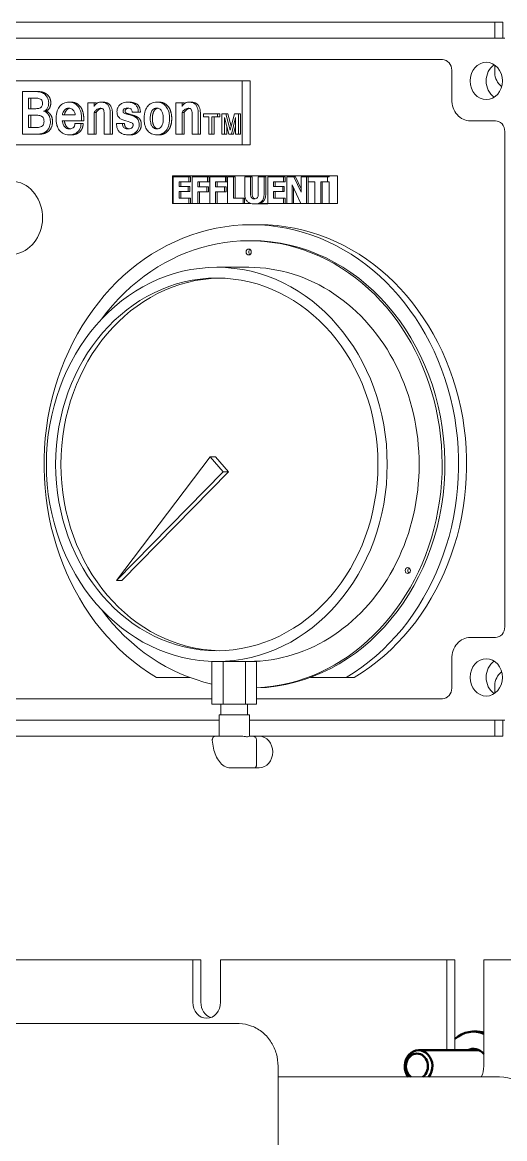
# Model space of a CAD drawing. Header units: inches. Extents: x 20 to 536, y 8 to 344.
# Drawn here: x 380.39 to 386.05, y 112.1 to 125.2 of the extents above; entities that cross this region are included whole.
import ezdxf

# ---------------------------------------------------------------- set-up
doc = ezdxf.new("R2010")
doc.units = ezdxf.units.IN
doc.header["$LTSCALE"] = 16
doc.header["$MEASUREMENT"] = 0
doc.layers.add('Visible (ANSI)', color=7, linetype='Continuous', lineweight=50)

msp = doc.modelspace()

# ---------------------------------------------------------------- linework, layer by layer
at = {"layer": 'Visible (ANSI)', "linetype": 'Continuous', "lineweight": 18}
for p, q in [((385.9382, 125.20079), (374.85307, 125.20079)), ((385.9382, 125.01329), (385.9382, 125.20079)), ((385.9382, 125.20079), (386.03195, 125.20079)), ((386.03195, 125.20079), (386.03195, 125.01329)), ((374.36259, 125.01329), (386.05393, 125.01329)), ((375.0933, 124.76326), (385.32323, 124.76326)), ((385.43148, 124.63826), (385.43148, 124.29454)), ((385.9382, 124.61079), (385.9382, 124.69853)), ((377.44781, 124.51326), (382.96872, 124.51326)), ((382.96872, 124.51326), (382.96872, 123.76326)), ((383.06247, 124.51326), (382.96872, 124.51326)), ((383.06247, 124.51326), (383.06247, 123.76326)), ((380.38666, 124.38826), (380.38666, 123.88826)), ((380.54312, 124.38826), (380.38666, 124.38826)), ((380.56812, 124.38826), (380.54312, 124.38826)), ((380.45985, 124.31133), (380.53786, 124.31133)), ((380.45985, 124.18735), (380.45985, 124.31133)), ((380.48485, 124.31133), (380.48485, 124.18735)), ((380.95712, 124.26376), (380.93212, 124.26376)), ((381.22821, 124.25567), (381.15677, 124.25567)), ((381.15677, 124.25567), (381.15677, 123.88826)), ((381.22821, 124.21164), (381.22821, 124.25567)), ((381.25321, 124.25567), (381.22821, 124.25567)), ((381.25321, 124.25567), (381.25321, 124.24438)), ((381.33385, 124.26376), (381.30885, 124.26376)), ((381.64396, 124.26376), (381.61896, 124.26376)), ((381.99088, 124.26376), (381.96588, 124.26376)), ((382.26197, 124.25567), (382.19053, 124.25567)), ((382.19053, 124.25567), (382.19053, 123.88826)), ((382.28697, 124.25567), (382.26197, 124.25567)), ((382.26197, 124.21164), (382.26197, 124.25567)), ((382.28697, 124.25567), (382.28697, 124.24438)), ((382.36761, 124.26376), (382.34261, 124.26376)), ((380.54268, 124.18735), (380.45985, 124.18735)), ((380.45985, 124.11093), (380.54312, 124.11093)), ((380.45985, 123.96518), (380.45985, 124.11093)), ((380.48485, 124.11093), (380.48485, 123.96518)), ((380.66133, 124.157), (380.63633, 124.157)), ((381.00794, 124.11599), (380.8563, 124.11599)), ((381.08245, 124.04666), (381.08245, 124.07146)), ((381.10745, 124.07146), (381.10745, 124.04666)), ((381.22821, 123.88826), (381.22821, 124.14382)), ((381.25321, 124.14382), (381.22821, 124.14382)), ((381.25321, 124.14382), (381.25321, 123.88826)), ((381.34785, 124.12257), (381.34785, 123.88826)), ((381.41973, 123.88826), (381.41973, 124.1251)), ((381.44473, 124.1251), (381.44473, 123.88826)), ((381.67769, 124.14635), (381.74825, 124.14635)), ((381.77325, 124.14635), (381.74825, 124.14635)), ((382.28697, 124.14382), (382.26197, 124.14382)), ((382.26197, 123.88826), (382.26197, 124.14382)), ((382.28697, 124.14382), (382.28697, 123.88826)), ((382.38161, 124.12257), (382.38161, 123.88826)), ((382.45349, 123.88826), (382.45349, 124.1251)), ((382.47849, 124.1251), (382.47849, 123.88826)), ((382.6797, 124.12826), (382.51287, 124.12826)), ((382.51287, 124.12826), (382.51287, 124.09133)), ((382.51287, 124.09133), (382.57851, 124.09133)), ((382.57851, 124.09133), (382.57851, 123.88826)), ((382.61364, 124.09133), (382.6797, 124.09133)), ((382.61364, 123.88826), (382.61364, 124.09133)), ((382.63864, 124.09133), (382.63864, 123.88826)), ((382.7047, 124.12826), (382.6797, 124.12826)), ((382.6797, 124.09133), (382.6797, 124.12826)), ((382.7047, 124.09133), (382.6797, 124.09133)), ((382.7047, 124.12826), (382.7047, 124.09133)), ((382.77584, 124.12826), (382.72872, 124.12826)), ((382.72872, 124.12826), (382.72872, 123.88826)), ((382.76238, 124.08405), (382.81161, 123.88826)), ((382.76238, 123.88826), (382.76238, 124.08405)), ((382.80084, 124.12826), (382.77584, 124.12826)), ((382.82654, 123.93635), (382.77584, 124.12826)), ((382.80084, 124.12826), (382.83915, 123.98328)), ((382.87808, 124.12826), (382.82654, 123.93635)), ((382.84169, 123.88826), (382.89113, 124.08405)), ((382.925, 124.12826), (382.87808, 124.12826)), ((382.89113, 124.08405), (382.89113, 123.88826)), ((382.95, 124.12826), (382.925, 124.12826)), ((382.925, 123.88826), (382.925, 124.12826)), ((382.95, 124.12826), (382.95, 123.88826)), ((380.55101, 123.96518), (380.45985, 123.96518)), ((380.85542, 124.04666), (381.08245, 124.04666)), ((381.07675, 124.01275), (381.00356, 124.01275)), ((381.10175, 124.01275), (381.07675, 124.01275)), ((381.10745, 124.04666), (381.08245, 124.04666)), ((381.56198, 124.01275), (381.49054, 124.01275)), ((381.58698, 124.01275), (381.56198, 124.01275)), ((382.78738, 123.98461), (382.78738, 123.88826)), ((382.89113, 123.98504), (382.86669, 123.88826)), ((385.64798, 124.04454), (385.94565, 124.04454)), ((380.38666, 123.88826), (380.55101, 123.88826)), ((380.57601, 123.88826), (380.55101, 123.88826)), ((380.96238, 123.88016), (380.93738, 123.88016)), ((381.15677, 123.88826), (381.22821, 123.88826)), ((381.25321, 123.88826), (381.22821, 123.88826)), ((381.34785, 123.88826), (381.41973, 123.88826)), ((381.44473, 123.88826), (381.41973, 123.88826)), ((381.6536, 123.88016), (381.6286, 123.88016)), ((381.99088, 123.88016), (381.96588, 123.88016)), ((382.19053, 123.88826), (382.26197, 123.88826)), ((382.28697, 123.88826), (382.26197, 123.88826)), ((382.38161, 123.88826), (382.45349, 123.88826)), ((382.47849, 123.88826), (382.45349, 123.88826)), ((382.57851, 123.88826), (382.61364, 123.88826)), ((382.63864, 123.88826), (382.61364, 123.88826)), ((382.72872, 123.88826), (382.76238, 123.88826)), ((382.78738, 123.88826), (382.76238, 123.88826)), ((382.81161, 123.88826), (382.84169, 123.88826)), ((382.86669, 123.88826), (382.84169, 123.88826)), ((382.89113, 123.88826), (382.925, 123.88826)), ((382.95, 123.88826), (382.925, 123.88826)), ((386.0539, 123.91954), (386.0539, 118.10704)), ((382.96872, 123.76326), (378.36824, 123.76326)), ((383.06247, 123.76326), (382.96872, 123.76326)), ((382.15054, 123.39826), (383.99084, 123.39826)), ((382.15054, 123.07576), (382.15054, 123.39826)), ((382.34311, 123.38876), (382.15991, 123.38876)), ((382.15991, 123.38876), (382.15991, 123.07576)), ((382.22756, 123.27411), (382.22756, 123.32915)), ((382.22756, 123.32915), (382.34311, 123.32915)), ((382.24631, 123.27411), (382.24631, 123.32915)), ((382.36186, 123.38876), (382.34311, 123.38876)), ((382.34311, 123.32915), (382.34311, 123.38876)), ((382.36186, 123.32915), (382.34311, 123.32915)), ((382.36186, 123.32915), (382.36186, 123.38876)), ((382.56267, 123.38876), (382.38123, 123.38876)), ((382.38123, 123.38876), (382.38123, 123.07576)), ((382.44888, 123.27005), (382.44888, 123.32915)), ((382.44888, 123.32915), (382.56267, 123.32915)), ((382.46763, 123.27005), (382.46763, 123.32915)), ((382.58142, 123.38876), (382.56267, 123.38876)), ((382.56267, 123.32915), (382.56267, 123.38876)), ((382.58142, 123.32915), (382.56267, 123.32915)), ((382.58142, 123.32915), (382.58142, 123.38876)), ((382.77125, 123.38876), (382.58981, 123.38876)), ((382.58981, 123.38876), (382.58981, 123.07576)), ((382.65747, 123.32915), (382.77125, 123.32915)), ((382.65747, 123.27005), (382.65747, 123.32915)), ((382.67622, 123.27005), (382.67622, 123.32915)), ((382.79, 123.38876), (382.77125, 123.38876)), ((382.77125, 123.32915), (382.77125, 123.38876)), ((382.79, 123.32915), (382.77125, 123.32915)), ((382.79, 123.32915), (382.79, 123.38876)), ((382.86649, 123.38876), (382.79839, 123.38876)), ((382.79839, 123.38876), (382.79839, 123.07576)), ((382.88524, 123.38876), (382.86649, 123.38876)), ((382.86649, 123.13536), (382.86649, 123.38876)), ((382.88524, 123.13536), (382.88524, 123.38876)), ((383.06782, 123.38876), (382.99972, 123.38876)), ((382.99972, 123.38876), (382.99972, 123.18888)), ((383.08657, 123.38876), (383.06782, 123.38876)), ((383.06782, 123.19345), (383.06782, 123.38876)), ((383.08657, 123.19345), (383.08657, 123.38876)), ((383.22685, 123.38876), (383.15876, 123.38876)), ((383.15876, 123.38876), (383.15876, 123.19345)), ((383.22685, 123.18914), (383.22685, 123.38876)), ((383.2456, 123.38876), (383.22685, 123.38876)), ((383.2456, 123.18914), (383.2456, 123.38876)), ((383.45433, 123.38876), (383.27113, 123.38876)), ((383.27113, 123.38876), (383.27113, 123.07576)), ((383.33878, 123.27411), (383.33878, 123.32915)), ((383.33878, 123.32915), (383.45433, 123.32915)), ((383.35753, 123.27411), (383.35753, 123.32915)), ((383.47308, 123.38876), (383.45433, 123.38876)), ((383.45433, 123.32915), (383.45433, 123.38876)), ((383.47308, 123.32915), (383.45433, 123.32915)), ((383.47308, 123.32915), (383.47308, 123.38876)), ((383.57592, 123.38876), (383.49245, 123.38876)), ((383.49245, 123.38876), (383.49245, 123.07576)), ((383.55461, 123.07576), (383.55461, 123.29389)), ((383.55461, 123.29389), (383.65917, 123.07576)), ((383.59467, 123.38876), (383.57592, 123.38876)), ((383.66247, 123.20943), (383.57592, 123.38876)), ((383.66247, 123.24828), (383.59467, 123.38876)), ((383.72463, 123.38876), (383.66247, 123.38876)), ((383.66247, 123.38876), (383.66247, 123.20943)), ((383.74338, 123.38876), (383.72463, 123.38876)), ((383.72463, 123.07576), (383.72463, 123.38876)), ((383.74338, 123.07576), (383.74338, 123.38876)), ((383.97209, 123.38876), (383.74364, 123.38876)), ((383.74364, 123.38876), (383.74364, 123.32915)), ((383.74364, 123.32915), (383.82382, 123.32915)), ((383.82382, 123.32915), (383.82382, 123.07576)), ((383.89192, 123.07576), (383.89192, 123.32915)), ((383.89192, 123.32915), (383.97209, 123.32915)), ((383.91067, 123.07576), (383.91067, 123.32915)), ((383.99084, 123.38876), (383.97209, 123.38876)), ((383.97209, 123.32915), (383.97209, 123.38876)), ((383.99084, 123.32915), (383.97209, 123.32915)), ((383.99084, 123.39826), (383.99084, 123.38876)), ((384.09084, 123.39826), (383.99084, 123.39826)), ((383.99084, 123.32915), (383.99084, 123.07576)), ((384.09084, 123.39826), (384.09084, 123.38876)), ((384.09084, 123.38876), (384.09084, 123.07576)), ((382.3341, 123.27411), (382.22756, 123.27411)), ((382.22756, 123.13536), (382.22756, 123.2145)), ((382.22756, 123.2145), (382.3341, 123.2145)), ((382.24631, 123.13536), (382.24631, 123.2145)), ((382.35285, 123.27411), (382.3341, 123.27411)), ((382.3341, 123.2145), (382.3341, 123.27411)), ((382.35285, 123.2145), (382.3341, 123.2145)), ((382.35285, 123.2145), (382.35285, 123.27411)), ((382.55366, 123.27005), (382.44888, 123.27005)), ((382.44888, 123.07576), (382.44888, 123.21044)), ((382.44888, 123.21044), (382.55366, 123.21044)), ((382.46763, 123.07576), (382.46763, 123.21044)), ((382.55366, 123.21044), (382.55366, 123.27005)), ((382.57241, 123.27005), (382.55366, 123.27005)), ((382.57241, 123.21044), (382.55366, 123.21044)), ((382.57241, 123.21044), (382.57241, 123.27005)), ((382.76225, 123.27005), (382.65747, 123.27005)), ((382.65747, 123.07576), (382.65747, 123.21044)), ((382.65747, 123.21044), (382.76225, 123.21044)), ((382.67622, 123.07576), (382.67622, 123.21044)), ((382.76225, 123.21044), (382.76225, 123.27005)), ((382.781, 123.27005), (382.76225, 123.27005)), ((382.781, 123.21044), (382.76225, 123.21044)), ((382.781, 123.21044), (382.781, 123.27005)), ((383.44532, 123.27411), (383.33878, 123.27411)), ((383.33878, 123.2145), (383.44532, 123.2145)), ((383.33878, 123.13536), (383.33878, 123.2145)), ((383.35753, 123.13536), (383.35753, 123.2145)), ((383.46407, 123.27411), (383.44532, 123.27411)), ((383.44532, 123.2145), (383.44532, 123.27411)), ((383.46407, 123.2145), (383.44532, 123.2145)), ((383.46407, 123.2145), (383.46407, 123.27411)), ((383.57336, 123.07576), (383.57336, 123.25478)), ((382.15991, 123.07576), (382.15054, 123.07576)), ((382.15991, 123.07576), (382.34311, 123.07576)), ((382.34311, 123.13536), (382.22756, 123.13536)), ((382.34311, 123.07576), (382.34311, 123.13536)), ((382.36186, 123.13536), (382.34311, 123.13536)), ((382.36186, 123.07576), (382.34311, 123.07576)), ((382.36186, 123.07576), (382.36186, 123.13536)), ((382.38123, 123.07576), (382.36186, 123.07576)), ((382.38123, 123.07576), (382.44888, 123.07576)), ((382.46763, 123.07576), (382.44888, 123.07576)), ((382.58981, 123.07576), (382.46763, 123.07576)), ((382.58981, 123.07576), (382.65747, 123.07576)), ((382.67622, 123.07576), (382.65747, 123.07576)), ((382.79839, 123.07576), (382.67622, 123.07576)), ((382.79839, 123.07576), (382.97917, 123.07576)), ((382.97917, 123.13536), (382.86649, 123.13536)), ((382.99792, 123.13536), (382.97917, 123.13536)), ((382.97917, 123.07576), (382.97917, 123.13536)), ((382.99792, 123.07576), (382.97917, 123.07576)), ((382.99792, 123.07576), (382.99792, 123.13536)), ((383.06784, 123.07576), (382.99792, 123.07576)), ((383.23204, 123.06916), (383.11329, 123.06916)), ((383.27113, 123.07576), (383.178, 123.07576)), ((383.27113, 123.07576), (383.45433, 123.07576)), ((383.45433, 123.13536), (383.33878, 123.13536)), ((383.47308, 123.13536), (383.45433, 123.13536)), ((383.45433, 123.07576), (383.45433, 123.13536)), ((383.47308, 123.07576), (383.45433, 123.07576)), ((383.47308, 123.07576), (383.47308, 123.13536)), ((383.49245, 123.07576), (383.47308, 123.07576)), ((383.49245, 123.07576), (383.55461, 123.07576)), ((383.57336, 123.07576), (383.55461, 123.07576)), ((383.65917, 123.07576), (383.57336, 123.07576)), ((383.65917, 123.07576), (383.72463, 123.07576)), ((383.74338, 123.07576), (383.72463, 123.07576)), ((383.82382, 123.07576), (383.74338, 123.07576)), ((383.82382, 123.07576), (383.89192, 123.07576)), ((383.91067, 123.07576), (383.89192, 123.07576)), ((383.99084, 123.07576), (383.91067, 123.07576)), ((383.99709, 123.07576), (383.99084, 123.07576)), ((384.09084, 123.07576), (383.99709, 123.07576)), ((383.17069, 122.82576), (383.07694, 122.82576)), ((383.07694, 122.63826), (383.04569, 122.63826)), ((383.04569, 122.32576), (382.67069, 122.32576)), ((381.49182, 118.65201), (382.59414, 120.10165)), ((382.65664, 120.10165), (382.59414, 120.10165)), ((382.59414, 120.10165), (382.74724, 119.92487)), ((382.65664, 120.10165), (382.80974, 119.92487)), ((382.74724, 119.92487), (381.49182, 118.65201)), ((382.80974, 119.92487), (381.55432, 118.65201)), ((382.80974, 119.92487), (382.74724, 119.92487)), ((381.55432, 118.65201), (381.49182, 118.65201)), ((385.94565, 117.98204), (385.64798, 117.98204)), ((382.67069, 117.70076), (382.61415, 117.70076)), ((382.61415, 117.70076), (382.61415, 117.20076)), ((382.74527, 117.70076), (382.67069, 117.70076)), ((382.74527, 117.70076), (382.74527, 117.20076)), ((383.0075, 117.70076), (382.74527, 117.70076)), ((383.0075, 117.70076), (383.0075, 117.20076)), ((383.13861, 117.70076), (383.0075, 117.70076)), ((383.13861, 117.70076), (383.13861, 117.20076)), ((385.43148, 117.73204), (385.43148, 117.38833)), ((382.35234, 117.51333), (381.96098, 117.51333)), ((384.19291, 117.51333), (383.77029, 117.51333)), ((384.28666, 117.51333), (384.19291, 117.51333)), ((385.9382, 117.32806), (385.9382, 117.41579)), ((382.61415, 117.26333), (377.40126, 117.26333)), ((385.32323, 117.26333), (383.13861, 117.26333)), ((382.61415, 117.20076), (382.74527, 117.20076)), ((382.7194, 117.20076), (382.7194, 117.07576)), ((382.74527, 117.20076), (383.0075, 117.20076)), ((383.0075, 117.20076), (383.13861, 117.20076)), ((383.03336, 117.20076), (383.03336, 117.07576)), ((382.69888, 117.01329), (377.31652, 117.01329)), ((383.05388, 117.07576), (382.69888, 117.07576)), ((382.69888, 117.07576), (382.69888, 116.82576)), ((383.05388, 117.07576), (383.05388, 116.82511)), ((386.05393, 117.01329), (383.05388, 117.01329)), ((385.9382, 116.82579), (385.9382, 117.01329)), ((386.03195, 117.01329), (386.03195, 116.82579)), ((377.31652, 116.82579), (382.69888, 116.82579)), ((382.76799, 116.82576), (382.66308, 116.82576)), ((382.91376, 116.82576), (382.80884, 116.82576)), ((382.95035, 116.82576), (382.91376, 116.82576)), ((383.05388, 116.82579), (385.9382, 116.82579)), ((383.09034, 116.82576), (383.05388, 116.82576)), ((383.10534, 116.82352), (383.1675, 116.82352)), ((383.13659, 116.77951), (383.13659, 116.48082)), ((386.03195, 116.82579), (385.9382, 116.82579)), ((382.83492, 116.45076), (383.10546, 116.45076)), ((383.11787, 116.453), (383.1675, 116.453)), ((382.38966, 114.20079), (378.40161, 114.20079)), ((382.38966, 113.70079), (382.38966, 114.20079)), ((382.38966, 114.20079), (382.48341, 114.20079)), ((382.48341, 114.20079), (382.48341, 113.70079)), ((385.37528, 114.20079), (382.71442, 114.20079)), ((382.71442, 114.20079), (382.71442, 113.70079)), ((385.37528, 113.13829), (385.37528, 114.20079)), ((385.37528, 114.20079), (385.46903, 114.20079)), ((385.46903, 114.20079), (385.46903, 113.13829)), ((387.55191, 114.20079), (385.8083, 114.20079)), ((385.8083, 114.20079), (385.8083, 112.95079)), ((382.7992, 113.45079), (370.24183, 113.45079)), ((382.9242, 113.45079), (382.7992, 113.45079)), ((383.3907, 96.20079), (383.3907, 112.95079)), ((385.99118, 112.82579), (383.3907, 112.82579))]:
    msp.add_line(p, q, dxfattribs=at)
at = {"layer": 'Visible (ANSI)'}
for p, q in [((385.72554, 113.35679), (385.68554, 113.35679)), ((385.75292, 113.13829), (385.04171, 113.13829))]:
    msp.add_line(p, q, dxfattribs=at)
at = {"layer": 'Visible (ANSI)', "linetype": 'Continuous', "lineweight": 18}
msp.add_arc((385.99118, 112.32579), 0.5, 0, 90, dxfattribs=at)
for centre, major_axis, start_param, end_param in [((385.32323, 124.63826), (0, 0.125), 4.71238898, 6.28318531), ((386.02493, 124.51329), (0, -0.21875), 3.65927979, 5.76549818), ((386.10274, 124.61079), (0, 0.19), 1.57079633, 2.60184541), ((385.64798, 124.29454), (0, -0.25), 4.71238898, 6.28318531), ((385.94565, 123.91954), (0, 0.125), 4.71238898, 6.28318531), ((380.25159, 122.90787), (0, 0.42942), 3.2341876, 6.15298238), ((383.04569, 120.01326), (0, 2.625), 3.1824788, 7.14836042), ((383.07694, 120.01326), (0, 2.8125), 3.61752935, 8.94884126), ((383.17069, 120.01326), (0, 2.8125), 3.61752935, 6.28318531), ((383.07694, 120.01326), (0, 2.625), 3.1687243, 6.28318531), ((383.07694, 122.50565), (0, -0.035), 3.68317357, 5.74160439), ((383.04569, 120.01326), (0, 2.3125), 3.14159265, 6.28318531), ((382.73319, 120.01326), (0, 2.18642), 0.01650463, 3.12508802), ((384.94624, 118.76706), (0, -0.035), 3.68317357, 5.74160439), ((383.04569, 120.01326), (0, -2.625), 5.41801019, 6.09219719), ((385.94565, 118.10704), (0, -0.125), 0, 1.57079633), ((385.64798, 117.73204), (0, 0.25), 0, 1.57079633), ((386.02493, 117.51329), (0, -0.21875), 3.65927979, 5.76549818), ((386.10274, 117.41579), (0, 0.19), 0.53974724, 1.57079633), ((385.32323, 117.38833), (0, -0.125), 0, 1.57079633), ((383.1675, 116.63826), (0, -0.18526), 0, 3.14159265), ((382.55204, 113.70079), (0, -0.1875), 4.71238898, 7.85398163), ((382.64579, 113.70079), (0, -0.1875), 4.71238898, 5.99034254), ((385.59179, 112.95079), (0, -0.25), 1.04719755, 1.57079633)]:
    msp.add_ellipse(centre, major_axis=major_axis, ratio=0.8660254, start_param=start_param, end_param=end_param, dxfattribs=at)
for centre, major_axis in [((385.83743, 124.51329), (0, 0.21875)), ((383.04569, 122.50565), (0, -0.035)), ((382.67069, 120.01326), (0, 2.3125)), ((382.67069, 120.01326), (0, 2.18642)), ((384.91499, 118.76706), (0, -0.035)), ((385.83743, 117.51329), (0, 0.21875))]:
    msp.add_ellipse(centre, major_axis=major_axis, ratio=0.8660254, dxfattribs=at)
at = {"layer": 'Visible (ANSI)'}
for centre, major_axis, start_param, end_param in [((385.68554, 112.95079), (0, 0.406), 5.92654267, 6.94653996), ((385.72554, 112.95079), (0, 0.406), 6.04558965, 6.28318531), ((385.04171, 112.95079), (0, 0.1875), 3.98266132, 8.58370929), ((385.02254, 112.95079), (0, 0.14916), 3.71873319, 8.84763742), ((385.68554, 112.95079), (0, 0.203), 5.51022109, 6.67649596), ((385.72554, 112.95079), (0, 0.203), 0.11401043, 0.39331066), ((385.72554, 112.95079), (0, 0.1905), 6.12423324, 6.46089034), ((385.77254, 112.95079), (0, 0.1905), 0.14292952, 0.17770503)]:
    msp.add_ellipse(centre, major_axis=major_axis, ratio=0.8660254, start_param=start_param, end_param=end_param, dxfattribs=at)
at = {"layer": 'Visible (ANSI)', "linetype": 'Continuous', "lineweight": 18}
for points, degree, knots in [([(380.6952, 124.25567), (380.6952, 124.26434), (380.69452, 124.27296), (380.69158, 124.28964), (380.68941, 124.29755), (380.68232, 124.31598), (380.67526, 124.33001), (380.65215, 124.35523), (380.6382, 124.36553), (380.60242, 124.3815), (380.57727, 124.38826), (380.54312, 124.38826)], 3, [-1.37022204, -1.37022204, -1.37022204, -1.37022204, -1.13367687, -1.13367687, -0.90603204, -0.90603204, -0.58386018, -0.58386018, -0.30050429, -0.30050429, 0, 0, 0, 0]), ([(380.53786, 124.31133), (380.55096, 124.31133), (380.56567, 124.31047), (380.5849, 124.3059), (380.59358, 124.30328), (380.60673, 124.29512), (380.61046, 124.29131), (380.61678, 124.28307), (380.61871, 124.27832), (380.62217, 124.26653), (380.62289, 124.25808), (380.62289, 124.2501)], 3, [-0.217883978, -0.217883978, -0.217883978, -0.217883978, -0.151492323, -0.151492323, -0.118749394, -0.118749394, -0.094641913, -0.094641913, -0.060812242, -0.060812242, 0, 0, 0, 0]), ([(380.62289, 124.2501), (380.62289, 124.24401), (380.62244, 124.23782), (380.6203, 124.22668), (380.61878, 124.22164), (380.61406, 124.21185), (380.61084, 124.20743), (380.60352, 124.20073), (380.59821, 124.1969), (380.57575, 124.18886), (380.559, 124.18735), (380.54268, 124.18735)], 3, [-0.570946972, -0.570946972, -0.570946972, -0.570946972, -0.453612383, -0.453612383, -0.351244571, -0.351244571, -0.237936486, -0.237936486, -0.143553355, -0.143553355, 0, 0, 0, 0]), ([(380.63516, 124.15698), (380.64241, 124.15986), (380.64947, 124.16347), (380.66205, 124.17219), (380.66758, 124.1771), (380.67951, 124.19113), (380.68482, 124.20068), (380.69338, 124.22543), (380.6952, 124.24059), (380.6952, 124.25567)], 3, [-0.332004447, -0.332004447, -0.332004447, -0.332004447, -0.264558277, -0.264558277, -0.202993513, -0.202993513, -0.114860808, -0.114860808, 0, 0, 0, 0]), ([(380.93212, 124.26376), (380.92129, 124.26376), (380.91052, 124.26265), (380.88836, 124.25758), (380.87859, 124.25378), (380.85365, 124.24138), (380.83892, 124.23007), (380.81604, 124.2034), (380.80451, 124.18615), (380.78791, 124.13893), (380.78179, 124.1106), (380.78179, 124.07196)], 3, [-1.49193162, -1.49193162, -1.49193162, -1.49193162, -1.29030138, -1.29030138, -1.0712515, -1.0712515, -0.64119148, -0.64119148, -0.29439022, -0.29439022, 0, 0, 0, 0]), ([(380.8563, 124.11599), (380.85789, 124.12656), (380.86063, 124.13678), (380.86891, 124.15545), (380.87413, 124.16356), (380.88751, 124.17844), (380.89502, 124.18414), (380.91242, 124.19249), (380.92214, 124.19443), (380.93212, 124.19443)], 3, [-0.311667492, -0.311667492, -0.311667492, -0.311667492, -0.237050543, -0.237050543, -0.16576507, -0.16576507, -0.087852602, -0.087852602, 0, 0, 0, 0]), ([(380.94462, 124.19335), (380.92355, 124.18958), (380.88656, 124.15091), (380.8813, 124.11599)], 2, [0.22302545, 0.22302545, 0.22302545, 1, 2, 2, 2]), ([(381.08245, 124.07146), (381.08245, 124.08893), (381.0812, 124.10646), (381.07479, 124.14401), (381.0698, 124.1589), (381.05737, 124.19065), (381.04696, 124.20634), (381.02478, 124.23198), (381.01052, 124.24273), (380.98042, 124.25702), (380.96021, 124.26376), (380.93212, 124.26376)], 3, [-0.953742878, -0.953742878, -0.953742878, -0.953742878, -0.864238922, -0.864238922, -0.757751945, -0.757751945, -0.52950742, -0.52950742, -0.247180323, -0.247180323, 0, 0, 0, 0]), ([(380.93212, 124.19443), (380.93923, 124.19443), (380.94627, 124.19345), (380.95965, 124.18908), (380.96576, 124.18586), (380.98199, 124.17358), (380.98929, 124.16318), (381.00072, 124.14387), (381.00534, 124.13036), (381.00794, 124.11599)], 3, [-0.251457438, -0.251457438, -0.251457438, -0.251457438, -0.21404187, -0.21404187, -0.178283825, -0.178283825, -0.111899249, -0.111899249, 0, 0, 0, 0]), ([(381.30885, 124.26376), (381.29843, 124.26376), (381.28804, 124.2623), (381.26881, 124.25548), (381.26026, 124.25053), (381.24253, 124.2351), (381.23457, 124.22406), (381.22821, 124.21164)], 3, [-0.286997863, -0.286997863, -0.286997863, -0.286997863, -0.195305384, -0.195305384, -0.109970073, -0.109970073, 0, 0, 0, 0]), ([(381.22821, 124.14382), (381.23547, 124.15352), (381.24355, 124.16286), (381.25971, 124.17729), (381.26778, 124.18299), (381.28434, 124.19044), (381.29251, 124.19241), (381.30096, 124.19241)], 3, [-0.254147783, -0.254147783, -0.254147783, -0.254147783, -0.156374809, -0.156374809, -0.074354364, -0.074354364, 0, 0, 0, 0]), ([(381.30096, 124.19241), (381.30631, 124.19241), (381.31183, 124.1919), (381.32154, 124.18933), (381.32591, 124.18748), (381.33356, 124.18192), (381.33608, 124.17886), (381.34086, 124.17152), (381.34288, 124.16575), (381.34697, 124.14901), (381.34785, 124.13568), (381.34785, 124.12257)], 3, [-0.243715019, -0.243715019, -0.243715019, -0.243715019, -0.209104446, -0.209104446, -0.179401679, -0.179401679, -0.150757457, -0.150757457, -0.099891353, -0.099891353, 0, 0, 0, 0]), ([(381.41973, 124.1251), (381.41973, 124.13942), (381.41884, 124.15403), (381.41458, 124.18017), (381.41154, 124.19207), (381.40231, 124.21458), (381.39616, 124.22484), (381.3798, 124.24276), (381.36997, 124.24956), (381.34326, 124.26133), (381.3258, 124.26376), (381.30885, 124.26376)], 3, [-0.549838036, -0.549838036, -0.549838036, -0.549838036, -0.440760651, -0.440760651, -0.347374274, -0.347374274, -0.251258835, -0.251258835, -0.149149172, -0.149149172, 0, 0, 0, 0]), ([(381.61896, 124.26376), (381.60662, 124.26376), (381.59429, 124.26243), (381.56849, 124.25575), (381.55789, 124.2506), (381.54235, 124.24169), (381.53138, 124.23413), (381.5127, 124.21154), (381.50751, 124.20063), (381.49998, 124.17975), (381.49799, 124.16679), (381.49799, 124.15344)], 3, [-0.380184833, -0.380184833, -0.380184833, -0.380184833, -0.319898495, -0.319898495, -0.251008997, -0.251008997, -0.172372504, -0.172372504, -0.101722902, -0.101722902, 0, 0, 0, 0]), ([(381.56943, 124.1585), (381.56943, 124.16066), (381.56961, 124.16281), (381.5704, 124.16695), (381.57098, 124.1689), (381.57323, 124.17427), (381.57532, 124.17726), (381.58172, 124.18382), (381.58661, 124.1868), (381.60128, 124.19313), (381.61247, 124.19443), (381.6229, 124.19443)], 3, [-0.199332402, -0.199332402, -0.199332402, -0.199332402, -0.182867861, -0.182867861, -0.167049192, -0.167049192, -0.137423155, -0.137423155, -0.091748754, -0.091748754, 0, 0, 0, 0]), ([(381.63507, 124.19369), (381.61935, 124.19177), (381.59443, 124.1752), (381.59443, 124.1585)], 2, [0.27717625, 0.27717625, 0.27717625, 1, 2, 2, 2]), ([(381.74825, 124.14635), (381.74802, 124.15638), (381.7471, 124.16645), (381.74351, 124.18507), (381.74102, 124.19364), (381.7327, 124.21309), (381.72617, 124.22294), (381.70803, 124.2412), (381.69637, 124.24822), (381.66353, 124.26121), (381.64051, 124.26376), (381.61896, 124.26376)], 3, [-0.545887419, -0.545887419, -0.545887419, -0.545887419, -0.469637173, -0.469637173, -0.400904814, -0.400904814, -0.30477701, -0.30477701, -0.189676686, -0.189676686, 0, 0, 0, 0]), ([(381.6229, 124.19443), (381.63339, 124.19443), (381.64369, 124.19298), (381.65707, 124.18684), (381.66133, 124.184), (381.66854, 124.17652), (381.67132, 124.17216), (381.67603, 124.16068), (381.67729, 124.15353), (381.67769, 124.14635)], 3, [-0.223385569, -0.223385569, -0.223385569, -0.223385569, -0.140059831, -0.140059831, -0.096765916, -0.096765916, -0.05477189, -0.05477189, 0, 0, 0, 0]), ([(381.96588, 124.26376), (381.95437, 124.26376), (381.94289, 124.26264), (381.91896, 124.25729), (381.90864, 124.25319), (381.8854, 124.24163), (381.87197, 124.23123), (381.85023, 124.20572), (381.83868, 124.18819), (381.82215, 124.14144), (381.81555, 124.11273), (381.81555, 124.07196)], 3, [-1.56801299, -1.56801299, -1.56801299, -1.56801299, -1.35973826, -1.35973826, -1.12707481, -1.12707481, -0.69333235, -0.69333235, -0.31064426, -0.31064426, 0, 0, 0, 0]), ([(381.88918, 124.07196), (381.88918, 124.08544), (381.88995, 124.09942), (381.89425, 124.12641), (381.89743, 124.13659), (381.90569, 124.15775), (381.91159, 124.1663), (381.9242, 124.18088), (381.93156, 124.18554), (381.94651, 124.19263), (381.9561, 124.19443), (381.96588, 124.19443)], 3, [-0.22807944, -0.22807944, -0.22807944, -0.22807944, -0.205294754, -0.205294754, -0.181748055, -0.181748055, -0.142221383, -0.142221383, -0.086038211, -0.086038211, 0, 0, 0, 0]), ([(381.97826, 124.19335), (381.9685, 124.19162), (381.94618, 124.17975), (381.92558, 124.14939), (381.91418, 124.10384), (381.91418, 124.07196)], 2, [0.38328199, 0.38328199, 0.38328199, 1, 2, 3, 4, 4, 4]), ([(382.11621, 124.07196), (382.11621, 124.0894), (382.11497, 124.10691), (382.10859, 124.14408), (382.10366, 124.15882), (382.09006, 124.19339), (382.0787, 124.20867), (382.05854, 124.23198), (382.04428, 124.24273), (382.01418, 124.25702), (381.99397, 124.26376), (381.96588, 124.26376)], 3, [-0.854658685, -0.854658685, -0.854658685, -0.854658685, -0.788718433, -0.788718433, -0.711388555, -0.711388555, -0.52950742, -0.52950742, -0.247180323, -0.247180323, 0, 0, 0, 0]), ([(381.96588, 124.19443), (381.97127, 124.19443), (381.97663, 124.19385), (381.98852, 124.19101), (381.99342, 124.18874), (382.00418, 124.1831), (382.01074, 124.17748), (382.02392, 124.16105), (382.02934, 124.14971), (382.03959, 124.11893), (382.04258, 124.09771), (382.04258, 124.07196)], 3, [-0.485256347, -0.485256347, -0.485256347, -0.485256347, -0.453784115, -0.453784115, -0.414355835, -0.414355835, -0.320828378, -0.320828378, -0.196193606, -0.196193606, 0, 0, 0, 0]), ([(382.34261, 124.26376), (382.33219, 124.26376), (382.3218, 124.2623), (382.30257, 124.25548), (382.29402, 124.25053), (382.27629, 124.2351), (382.26833, 124.22406), (382.26197, 124.21164)], 3, [-0.286997863, -0.286997863, -0.286997863, -0.286997863, -0.195305384, -0.195305384, -0.109970073, -0.109970073, 0, 0, 0, 0]), ([(382.26197, 124.14382), (382.26923, 124.15352), (382.27731, 124.16286), (382.29347, 124.17729), (382.30154, 124.18299), (382.3181, 124.19044), (382.32627, 124.19241), (382.33472, 124.19241)], 3, [-0.254147783, -0.254147783, -0.254147783, -0.254147783, -0.156374809, -0.156374809, -0.074354364, -0.074354364, 0, 0, 0, 0]), ([(382.33472, 124.19241), (382.34008, 124.19241), (382.34559, 124.1919), (382.3553, 124.18933), (382.35967, 124.18748), (382.36732, 124.18192), (382.36984, 124.17886), (382.37462, 124.17152), (382.37664, 124.16575), (382.38073, 124.14901), (382.38161, 124.13568), (382.38161, 124.12257)], 3, [-0.243715019, -0.243715019, -0.243715019, -0.243715019, -0.209104446, -0.209104446, -0.179401679, -0.179401679, -0.150757457, -0.150757457, -0.099891353, -0.099891353, 0, 0, 0, 0]), ([(382.45349, 124.1251), (382.45349, 124.13942), (382.4526, 124.15403), (382.44834, 124.18017), (382.4453, 124.19207), (382.43608, 124.21458), (382.42992, 124.22484), (382.41356, 124.24276), (382.40373, 124.24956), (382.37702, 124.26133), (382.35956, 124.26376), (382.34261, 124.26376)], 3, [-0.549838036, -0.549838036, -0.549838036, -0.549838036, -0.440760651, -0.440760651, -0.347374274, -0.347374274, -0.251258835, -0.251258835, -0.149149172, -0.149149172, 0, 0, 0, 0]), ([(380.54312, 124.11093), (380.55848, 124.11093), (380.57632, 124.10994), (380.59599, 124.10501), (380.60679, 124.10216), (380.61952, 124.09416), (380.62453, 124.0905), (380.63331, 124.07868), (380.63551, 124.07276), (380.63954, 124.05848), (380.64042, 124.048), (380.64042, 124.03805)], 3, [-0.627216897, -0.627216897, -0.627216897, -0.627216897, -0.26355814, -0.26355814, -0.153530989, -0.153530989, -0.114232774, -0.114232774, -0.075797609, -0.075797609, 0, 0, 0, 0]), ([(380.71536, 124.03805), (380.71536, 124.04983), (380.71409, 124.06142), (380.70903, 124.08451), (380.70537, 124.09515), (380.69375, 124.11722), (380.68451, 124.12989), (380.66172, 124.14913), (380.65507, 124.15241), (380.64584, 124.15607), (380.64056, 124.15717), (380.63516, 124.15698)], 3, [-0.236404936, -0.236404936, -0.236404936, -0.236404936, -0.1893821, -0.1893821, -0.141231453, -0.141231453, -0.08584592, -0.08584592, -0.047520192, -0.047520192, 0, 0, 0, 0]), ([(380.66133, 124.157), (380.6757, 124.157), (380.70749, 124.13269), (380.72984, 124.09929), (380.74036, 124.0588), (380.74036, 124.03805)], 2, [0.03921569, 0.03921569, 0.03921569, 1, 2, 3, 4, 4, 4]), ([(380.78179, 124.07196), (380.78179, 124.0552), (380.78293, 124.03831), (380.7875, 124.01096), (380.79076, 123.99585), (380.80687, 123.9541), (380.81849, 123.93815), (380.84007, 123.91327), (380.85493, 123.90207), (380.88599, 123.88739), (380.90724, 123.88016), (380.93738, 123.88016)], 3, [-1.15207317, -1.15207317, -1.15207317, -1.15207317, -0.93289171, -0.93289171, -0.78803686, -0.78803686, -0.5752915, -0.5752915, -0.26521632, -0.26521632, 0, 0, 0, 0]), ([(381.49799, 124.15344), (381.49799, 124.14362), (381.4987, 124.13353), (381.50204, 124.11684), (381.50435, 124.10885), (381.51447, 124.08914), (381.52176, 124.08216), (381.53347, 124.07208), (381.54637, 124.06084), (381.60143, 124.04463)], 3, [-1.28758631, -1.28758631, -1.28758631, -1.28758631, -1.00763885, -1.00763885, -0.79953504, -0.79953504, -0.49991727, -0.49991727, 0, 0, 0, 0]), ([(381.64876, 124.11397), (381.61826, 124.12242), (381.60219, 124.12767), (381.58329, 124.13528), (381.57879, 124.13776), (381.57436, 124.14119), (381.573, 124.14242), (381.57149, 124.14449), (381.57104, 124.14526), (381.56941, 124.14997), (381.56943, 124.15434), (381.56943, 124.1585)], 3, [-0.131420243, -0.131420243, -0.131420243, -0.131420243, -0.085737183, -0.085737183, -0.052375851, -0.052375851, -0.038599816, -0.038599816, -0.031728135, -0.031728135, 0, 0, 0, 0]), ([(381.75877, 124.0001), (381.75877, 124.0104), (381.75794, 124.02083), (381.7534, 124.0422), (381.74995, 124.05019), (381.74053, 124.06777), (381.7328, 124.07499), (381.7212, 124.08462), (381.70546, 124.0982), (381.64876, 124.11397)], 3, [-1.26579165, -1.26579165, -1.26579165, -1.26579165, -1.09964579, -1.09964579, -0.91097669, -0.91097669, -0.51319308, -0.51319308, 0, 0, 0, 0]), ([(381.81555, 124.07196), (381.81555, 124.05454), (381.81673, 124.03697), (381.82268, 124.00146), (381.82709, 123.98718), (381.84079, 123.9518), (381.85172, 123.93638), (381.87286, 123.91196), (381.88717, 123.90119), (381.92316, 123.88412), (381.94431, 123.88016), (381.96588, 123.88016)], 3, [-0.559807611, -0.559807611, -0.559807611, -0.559807611, -0.508752242, -0.508752242, -0.453813618, -0.453813618, -0.343491309, -0.343491309, -0.189844967, -0.189844967, 0, 0, 0, 0]), ([(381.96588, 123.94949), (381.96027, 123.94949), (381.95465, 123.95006), (381.94256, 123.95295), (381.93769, 123.95523), (381.92643, 123.9614), (381.91953, 123.96758), (381.90829, 123.98196), (381.90223, 123.99184), (381.89251, 124.02366), (381.88918, 124.0438), (381.88918, 124.07196)], 3, [-0.87203894, -0.87203894, -0.87203894, -0.87203894, -0.787716776, -0.787716776, -0.686621698, -0.686621698, -0.437031514, -0.437031514, -0.214626715, -0.214626715, 0, 0, 0, 0]), ([(381.91418, 124.07196), (381.91418, 124.04008), (381.92558, 123.99352), (381.94618, 123.96417), (381.96825, 123.95225), (381.97826, 123.95053)], 2, [0, 0, 0, 1, 2, 3, 3.62422726, 3.62422726, 3.62422726]), ([(381.96588, 123.88016), (381.97718, 123.88016), (381.98843, 123.88127), (382.01228, 123.88658), (382.02252, 123.8907), (382.04562, 123.90206), (382.05925, 123.9126), (382.08126, 123.93837), (382.09302, 123.95607), (382.10966, 124.00313), (382.11621, 124.03176), (382.11621, 124.07196)], 3, [-1.52764829, -1.52764829, -1.52764829, -1.52764829, -1.33812293, -1.33812293, -1.12021306, -1.12021306, -0.68610543, -0.68610543, -0.3063334, -0.3063334, 0, 0, 0, 0]), ([(382.04258, 124.07196), (382.04258, 124.0584), (382.04175, 124.04447), (382.03713, 124.01659), (382.03364, 124.00604), (382.02766, 123.99083), (382.02276, 123.98063), (382.00769, 123.96319), (382.00041, 123.95849), (381.98527, 123.9513), (381.97567, 123.94949), (381.96588, 123.94949)], 3, [-0.322924908, -0.322924908, -0.322924908, -0.322924908, -0.268030343, -0.268030343, -0.208102325, -0.208102325, -0.144086963, -0.144086963, -0.086096364, -0.086096364, 0, 0, 0, 0]), ([(380.55101, 123.88826), (380.56879, 123.88826), (380.58696, 123.88969), (380.61935, 123.89661), (380.6341, 123.90153), (380.66495, 123.91817), (380.67612, 123.92883), (380.69338, 123.94905), (380.70089, 123.96241), (380.71281, 123.99667), (380.71536, 124.01738), (380.71536, 124.03805)], 3, [-0.534957751, -0.534957751, -0.534957751, -0.534957751, -0.44787355, -0.44787355, -0.373731161, -0.373731161, -0.28123866, -0.28123866, -0.157548974, -0.157548974, 0, 0, 0, 0]), ([(380.64042, 124.03805), (380.64042, 124.03202), (380.63996, 124.02596), (380.63785, 124.01469), (380.63633, 124.00951), (380.63115, 123.99776), (380.62706, 123.99188), (380.61539, 123.98044), (380.60753, 123.97592), (380.58425, 123.9669), (380.56687, 123.96518), (380.55101, 123.96518)], 3, [-0.361217471, -0.361217471, -0.361217471, -0.361217471, -0.315406386, -0.315406386, -0.273717942, -0.273717942, -0.215356644, -0.215356644, -0.139521638, -0.139521638, 0, 0, 0, 0]), ([(380.93738, 123.94949), (380.92697, 123.94949), (380.91666, 123.95125), (380.9006, 123.95845), (380.89216, 123.96338), (380.87849, 123.97858), (380.87138, 123.98786), (380.86245, 124.01176), (380.85678, 124.02834), (380.85542, 124.04666)], 3, [-1.96156648, -1.96156648, -1.96156648, -1.96156648, -1.05825772, -1.05825772, -0.46701751, -0.46701751, -0.14011971, -0.14011971, 0, 0, 0, 0]), ([(380.88042, 124.04666), (380.88174, 124.02895), (380.89576, 123.98795), (380.91768, 123.96214), (380.93992, 123.95195), (380.94959, 123.95045)], 2, [0, 0, 0, 1, 2, 3, 3.61124941, 3.61124941, 3.61124941]), ([(380.93738, 123.88016), (380.95013, 123.88016), (380.96281, 123.8815), (380.98512, 123.88674), (380.99716, 123.89056), (381.01943, 123.90243), (381.03238, 123.91082), (381.05403, 123.93617), (381.05973, 123.94698), (381.07003, 123.96847), (381.07449, 123.98958), (381.07675, 124.01275)], 3, [-0.510586724, -0.510586724, -0.510586724, -0.510586724, -0.395857325, -0.395857325, -0.305816844, -0.305816844, -0.233792858, -0.233792858, -0.177640706, -0.177640706, 0, 0, 0, 0]), ([(381.00356, 124.01275), (381.00313, 124.00191), (381.00186, 123.99249), (380.99899, 123.98462), (380.99685, 123.97885), (380.98557, 123.96588), (380.97868, 123.96077), (380.96315, 123.9533), (380.95157, 123.94949), (380.93738, 123.94949)], 3, [-1.35675121, -1.35675121, -1.35675121, -1.35675121, -0.38738366, -0.38738366, -0.25082013, -0.25082013, -0.12489258, -0.12489258, 0, 0, 0, 0]), ([(381.49054, 124.01275), (381.49167, 123.99153), (381.49532, 123.97013), (381.50876, 123.93789), (381.51602, 123.92636), (381.53585, 123.90549), (381.54822, 123.8975), (381.5827, 123.88306), (381.60622, 123.88016), (381.6286, 123.88016)], 3, [-0.594380343, -0.594380343, -0.594380343, -0.594380343, -0.432514362, -0.432514362, -0.322211878, -0.322211878, -0.196916309, -0.196916309, 0, 0, 0, 0]), ([(381.62816, 123.94949), (381.62118, 123.94949), (381.61405, 123.95003), (381.60136, 123.95265), (381.59557, 123.95451), (381.58488, 123.96009), (381.58005, 123.96374), (381.57178, 123.9733), (381.56864, 123.97891), (381.56332, 123.99388), (381.56211, 124.00338), (381.56198, 124.01275)], 3, [-0.287669746, -0.287669746, -0.287669746, -0.287669746, -0.226284129, -0.226284129, -0.174290962, -0.174290962, -0.123175282, -0.123175282, -0.071392159, -0.071392159, 0, 0, 0, 0]), ([(381.60143, 124.04463), (381.64851, 124.03003), (381.65724, 124.02689), (381.66884, 124.02234), (381.67458, 124.01955), (381.6807, 124.01471), (381.68244, 124.01308), (381.68453, 124.01008), (381.68548, 124.00841), (381.68708, 124.00205), (381.68733, 123.9981), (381.68733, 123.99453)], 3, [-0.257258169, -0.257258169, -0.257258169, -0.257258169, -0.188139614, -0.188139614, -0.088980101, -0.088980101, -0.05025383, -0.05025383, -0.027166149, -0.027166149, 0, 0, 0, 0]), ([(381.68733, 123.99453), (381.68733, 123.99152), (381.68705, 123.98854), (381.68587, 123.98274), (381.685, 123.97999), (381.68152, 123.9721), (381.67818, 123.96762), (381.67145, 123.961), (381.66679, 123.95706), (381.64899, 123.95053), (381.63811, 123.94949), (381.62816, 123.94949)], 3, [-0.374073525, -0.374073525, -0.374073525, -0.374073525, -0.320709979, -0.320709979, -0.268475703, -0.268475703, -0.163784914, -0.163784914, -0.087573633, -0.087573633, 0, 0, 0, 0]), ([(381.6286, 123.88016), (381.64112, 123.88016), (381.65363, 123.88144), (381.67965, 123.88776), (381.69043, 123.89259), (381.71037, 123.9033), (381.72158, 123.91174), (381.74207, 123.93507), (381.748, 123.94787), (381.75642, 123.97112), (381.75877, 123.98534), (381.75877, 124.0001)], 3, [-0.343256409, -0.343256409, -0.343256409, -0.343256409, -0.303581547, -0.303581547, -0.258977781, -0.258977781, -0.192017911, -0.192017911, -0.112431426, -0.112431426, 0, 0, 0, 0]), ([(382.99972, 123.18888), (382.99972, 123.17838), (383.00042, 123.16778), (383.00368, 123.14825), (383.00602, 123.13924), (383.01388, 123.11945), (383.01996, 123.10951), (383.03358, 123.09478), (383.04317, 123.08602), (383.0759, 123.07174), (383.09491, 123.06916), (383.11329, 123.06916)], 3, [-0.821877976, -0.821877976, -0.821877976, -0.821877976, -0.654433498, -0.654433498, -0.504909579, -0.504909579, -0.307478412, -0.307478412, -0.16166829, -0.16166829, 0, 0, 0, 0]), ([(383.11329, 123.12877), (383.10874, 123.12877), (383.10412, 123.12919), (383.09583, 123.13123), (383.09208, 123.13269), (383.08497, 123.13712), (383.08179, 123.14007), (383.07675, 123.14712), (383.07393, 123.15218), (383.06872, 123.17053), (383.06782, 123.18245), (383.06782, 123.19345)], 3, [-0.357819749, -0.357819749, -0.357819749, -0.357819749, -0.281802872, -0.281802872, -0.21609433, -0.21609433, -0.146681317, -0.146681317, -0.083787292, -0.083787292, 0, 0, 0, 0]), ([(383.12264, 123.12945), (383.12122, 123.12967), (383.11981, 123.12995), (383.11458, 123.13123), (383.11083, 123.13269), (383.10372, 123.13712), (383.10054, 123.14007), (383.0955, 123.14712), (383.09268, 123.15218), (383.08747, 123.17053), (383.08657, 123.18245), (383.08657, 123.19345)], 3, [-0.305563472, -0.305563472, -0.305563472, -0.305563472, -0.281802872, -0.281802872, -0.21609433, -0.21609433, -0.146681317, -0.146681317, -0.083787292, -0.083787292, 0, 0, 0, 0]), ([(383.15876, 123.19345), (383.15876, 123.18588), (383.15835, 123.17801), (383.15629, 123.16453), (383.15484, 123.15843), (383.15044, 123.14776), (383.1479, 123.14386), (383.1417, 123.1371), (383.13779, 123.13441), (383.12711, 123.12973), (383.12009, 123.12877), (383.11329, 123.12877)], 3, [-0.217363441, -0.217363441, -0.217363441, -0.217363441, -0.17163752, -0.17163752, -0.134758966, -0.134758966, -0.100390194, -0.100390194, -0.059831536, -0.059831536, 0, 0, 0, 0]), ([(383.11329, 123.06916), (383.12426, 123.06916), (383.13542, 123.07005), (383.15561, 123.07425), (383.16487, 123.07725), (383.18613, 123.08808), (383.19476, 123.09601), (383.20893, 123.11287), (383.21488, 123.12384), (383.22477, 123.15287), (383.22685, 123.17114), (383.22685, 123.18914)], 3, [-0.433604472, -0.433604472, -0.433604472, -0.433604472, -0.370673963, -0.370673963, -0.316022801, -0.316022801, -0.237534002, -0.237534002, -0.137141706, -0.137141706, 0, 0, 0, 0]), ([(383.178, 123.07576), (383.18289, 123.07737), (383.1877, 123.07933), (383.20488, 123.08808), (383.21351, 123.09601), (383.22768, 123.11287), (383.23363, 123.12384), (383.24352, 123.15287), (383.2456, 123.17114), (383.2456, 123.18914)], 3, [-0.345147629, -0.345147629, -0.345147629, -0.345147629, -0.316022801, -0.316022801, -0.237534002, -0.237534002, -0.137141706, -0.137141706, 0, 0, 0, 0]), ([(383.278, 123.07576), (383.27371, 123.07435), (383.26935, 123.07321), (383.25417, 123.07005), (383.24301, 123.06916), (383.23204, 123.06916)], 3, [0.3451476286, 0.3451476286, 0.3451476286, 0.3451476286, 0.370673963, 0.370673963, 0.4336044716, 0.4336044716, 0.4336044716, 0.4336044716]), ([(382.61787, 116.77751), (382.61761, 116.78119), (382.61771, 116.78514), (382.61914, 116.79357), (382.62052, 116.79811), (382.62514, 116.80692), (382.62835, 116.81116), (382.63603, 116.8179), (382.64026, 116.82048), (382.64932, 116.82416), (382.65421, 116.82522), (382.66032, 116.82571), (382.66171, 116.82576), (382.66308, 116.82576)], 3, [-0.0996467033, -0.0996467033, -0.0996467033, -0.0996467033, -0.0797173627, -0.0797173627, -0.059788022, -0.059788022, -0.0404369291, -0.0404369291, -0.0233806816, -0.0233806816, -0.0053942126, -0.0053942126, 0, 0, 0, 0]), ([(382.61787, 116.77751), (382.62018, 116.74499), (382.62482, 116.71301), (382.63866, 116.6521), (382.64786, 116.62318), (382.67082, 116.57005), (382.68456, 116.54581), (382.71739, 116.50353), (382.73657, 116.48536), (382.78059, 116.45947), (382.80539, 116.45156), (382.83219, 116.45078), (382.83355, 116.45076), (382.83492, 116.45076)], 3, [1.71152429, 1.71152429, 1.71152429, 1.71152429, 1.99753796, 1.99753796, 2.28355164, 2.28355164, 2.56956531, 2.56956531, 2.85557898, 2.85557898, 3.12698871, 3.12698871, 3.14159265, 3.14159265, 3.14159265, 3.14159265]), ([(382.76799, 116.82576), (382.77439, 116.8258), (382.78102, 116.82572), (382.78763, 116.82572), (382.79425, 116.82572), (382.8014, 116.8258), (382.80884, 116.82576)], 3, [1.118517942, 1.118517942, 1.118517942, 1.118517942, 1.176718059, 1.176718059, 1.176718059, 1.234918175, 1.234918175, 1.234918175, 1.234918175]), ([(382.95035, 116.82576), (382.95954, 116.82576), (382.96849, 116.82494), (382.99849, 116.82092), (383.01702, 116.81648), (383.0301, 116.81648), (383.04318, 116.81648), (383.05126, 116.82092), (383.0537, 116.82432), (383.05388, 116.82477), (383.05388, 116.82511)], 3, [2.000751798, 2.000751798, 2.000751798, 2.000751798, 2.079672535, 2.079672535, 2.279000165, 2.279000165, 2.279000165, 2.478327794, 2.478327794, 2.514238801, 2.514238801, 2.514238801, 2.514238801]), ([(383.13659, 116.77951), (383.13659, 116.78389), (383.13606, 116.78847), (383.13348, 116.79771), (383.13139, 116.80237), (383.12562, 116.81071), (383.122, 116.81438), (383.11394, 116.82012), (383.10955, 116.82221), (383.10054, 116.825), (383.09594, 116.82565), (383.09113, 116.82575), (383.09073, 116.82576), (383.09034, 116.82576)], 3, [-1.04719755, -1.04719755, -1.04719755, -1.04719755, -0.83775804, -0.83775804, -0.62831853, -0.62831853, -0.42703691, -0.42703691, -0.2282757, -0.2282757, -0.01883619, -0.01883619, 0, 0, 0, 0]), ([(383.13659, 116.48082), (383.13659, 116.47762), (383.13604, 116.47435), (383.13409, 116.46842), (383.13269, 116.46581), (383.12942, 116.4611), (383.12756, 116.45926), (383.1235, 116.45583), (383.12156, 116.45476), (383.11722, 116.45259), (383.11559, 116.45216), (383.11201, 116.4512), (383.11097, 116.45111), (383.10928, 116.45091), (383.10874, 116.45087), (383.10776, 116.4508), (383.10738, 116.45079), (383.10667, 116.45077), (383.10637, 116.45076), (383.10587, 116.45076), (383.10566, 116.45076), (383.10546, 116.45076)], 3, [0.0430406362, 0.0430406362, 0.0430406362, 0.0430406362, 0.0434898537, 0.0434898537, 0.0439623928, 0.0439623928, 0.0445596211, 0.0445596211, 0.0454601413, 0.0454601413, 0.0470974462, 0.0470974462, 0.0501170551, 0.0501170551, 0.0531762755, 0.0531762755, 0.0568948483, 0.0568948483, 0.0612500798, 0.0612500798, 0.0648167937, 0.0648167937, 0.0648167937, 0.0648167937]), ([(383.3907, 112.95079), (383.3907, 112.99964), (383.38406, 113.04851), (383.35746, 113.14302), (383.33749, 113.18869), (383.28441, 113.27306), (383.25124, 113.31176), (383.17315, 113.37728), (383.1282, 113.40407), (383.03363, 113.43967), (382.98453, 113.44942), (382.93148, 113.45075), (382.92784, 113.45079), (382.9242, 113.45079)], 3, [0, 0, 0, 0, 0.31415927, 0.31415927, 0.62831853, 0.62831853, 0.9424778, 0.9424778, 1.25562499, 1.25562499, 1.54917923, 1.54917923, 1.57079633, 1.57079633, 1.57079633, 1.57079633])]:
    msp.add_open_spline(points, degree=degree, knots=knots, dxfattribs=at)
for points in [[(380.56812, 124.38826), (380.60187, 124.38826), (380.65753, 124.37054), (380.69785, 124.33613), (380.7202, 124.28603), (380.7202, 124.25567)], [(380.7202, 124.25567), (380.7202, 124.1808), (380.66021, 124.157)], [(380.95712, 124.26376), (380.99087, 124.26376), (381.04697, 124.23745), (381.08641, 124.18684), (381.10745, 124.11548), (381.10745, 124.07146)], [(381.33385, 124.26376), (381.44473, 124.26376), (381.44473, 124.1251)], [(381.64396, 124.26376), (381.77062, 124.26376), (381.77325, 124.14635)], [(381.99088, 124.26376), (382.02463, 124.26376), (382.08073, 124.23745), (382.12017, 124.18684), (382.14121, 124.11599), (382.14121, 124.07196)], [(382.36761, 124.26376), (382.47849, 124.26376), (382.47849, 124.1251)], [(381.31431, 124.19116), (381.28376, 124.18463), (381.25321, 124.14382)], [(381.59443, 124.1585), (381.59443, 124.1499), (381.59706, 124.14231), (381.60977, 124.13421), (381.64089, 124.12307), (381.67376, 124.11397)], [(381.67376, 124.11397), (381.69743, 124.10739), (381.7395, 124.09069), (381.7693, 124.06488), (381.78377, 124.02641), (381.78377, 124.0001)], [(382.14121, 124.07196), (382.14121, 124.02743), (382.11973, 123.95658), (382.08029, 123.90597), (382.02419, 123.88016), (381.99088, 123.88016)], [(382.34807, 124.19116), (382.31752, 124.18463), (382.28697, 124.14382)], [(380.74036, 124.03805), (380.74036, 123.96518), (380.65578, 123.88826), (380.57601, 123.88826)], [(381.10175, 124.01275), (381.09781, 123.97227), (381.0737, 123.92621), (381.03689, 123.89585), (380.98911, 123.88016), (380.96238, 123.88016)], [(381.58698, 124.01275), (381.58777, 123.9558), (381.64078, 123.95012)], [(381.78377, 124.0001), (381.78377, 123.9748), (381.76536, 123.93026), (381.73073, 123.89838), (381.68252, 123.88016), (381.6536, 123.88016)]]:
    msp.add_open_spline(points, degree=2, dxfattribs=at)

doc.saveas('drawing.dxf')
